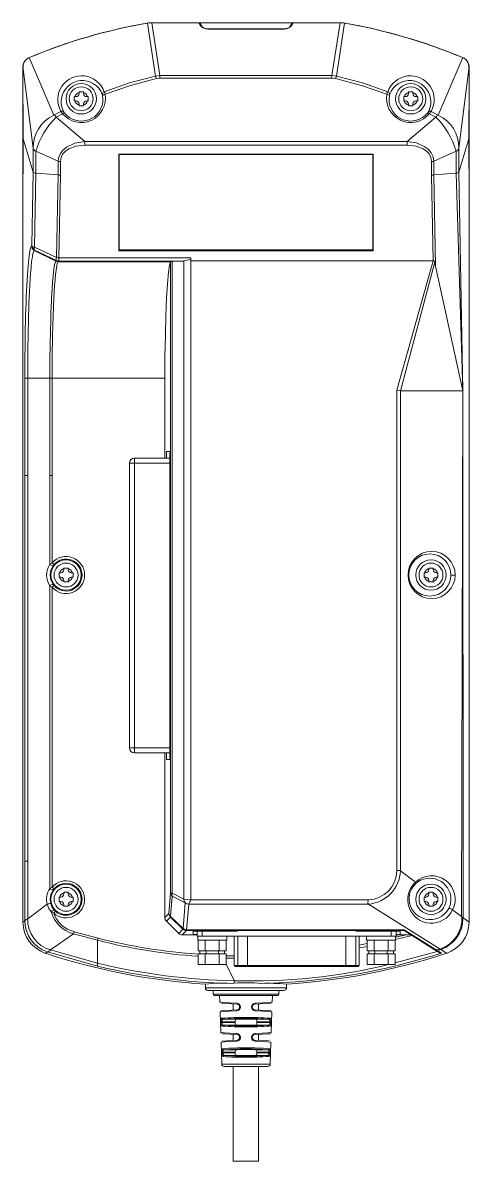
# Model space of a CAD drawing. Header units: millimetres. Extents: x 51 to 385, y 33 to 258.
# Drawn here: x 296.5 to 384.6, y 33.5 to 258.2 of the extents above; entities that cross this region are included whole.
import ezdxf

# ---------------------------------------------------------------- set-up
doc = ezdxf.new("R2010")
doc.units = ezdxf.units.MM

msp = doc.modelspace()

# ---------------------------------------------------------------- linework, layer by layer
at = {"color": 7, "linetype": 'Continuous', "lineweight": 15}
for p, q in [((321.08, 258.12), (322.68, 247.68)), ((321.68, 258.19), (321.37, 258.17)), ((359.36, 258.19), (321.68, 258.19)), ((321.96, 258.19), (323.55, 247.78)), ((331.23, 258.19), (321.96, 258.19)), ((331.67, 257.43), (331.23, 258.19)), ((331.5, 258.04), (331.93, 257.29)), ((347.63, 256.97), (333.42, 256.97)), ((347.6, 256.95), (333.44, 256.95)), ((349.12, 257.29), (349.55, 258.04)), ((349.82, 258.19), (349.38, 257.43)), ((349.82, 258.19), (359.09, 258.19)), ((357.49, 247.78), (359.09, 258.19)), ((358.37, 247.68), (359.96, 258.12)), ((359.68, 258.17), (359.36, 258.19)), ((298.52, 233.45), (296.52, 249.58)), ((296.52, 243.64), (296.52, 249.58)), ((296.52, 243.81), (296.52, 249.46)), ((297.77, 251.32), (302.62, 239.97)), ((378.43, 239.97), (383.28, 251.32)), ((382.53, 233.45), (384.52, 249.58)), ((384.52, 249.58), (384.52, 243.64)), ((384.52, 243.81), (384.52, 249.46)), ((322.68, 247.68), (323.55, 247.78)), ((322.86, 247.18), (323.55, 247.26)), ((323.55, 247.78), (323.55, 247.26)), ((323.55, 247.78), (357.49, 247.78)), ((323.55, 247.26), (357.49, 247.26)), ((357.49, 247.26), (357.49, 247.78)), ((357.49, 247.78), (358.37, 247.68)), ((357.49, 247.26), (358.19, 247.18)), ((306.65, 242.85), (306.65, 243.54)), ((306.73, 243.62), (306.76, 243.62)), ((306.76, 242.76), (306.73, 242.76)), ((306.99, 243.62), (306.76, 243.62)), ((306.99, 242.76), (306.76, 242.76)), ((307.59, 244.45), (307.59, 244.48)), ((307.59, 244.22), (307.59, 244.45)), ((307.68, 244.57), (308.37, 244.57)), ((308.45, 244.48), (308.45, 244.45)), ((308.45, 244.22), (308.45, 244.45)), ((309.06, 243.62), (309.29, 243.62)), ((309.06, 242.76), (309.29, 242.76)), ((309.29, 243.62), (309.31, 243.62)), ((309.31, 242.76), (309.29, 242.76)), ((309.4, 243.54), (309.4, 242.85)), ((312.3, 243.19), (312.24, 243.8)), ((368.81, 243.8), (368.75, 243.19)), ((371.65, 242.85), (371.65, 243.54)), ((371.73, 243.62), (371.76, 243.62)), ((371.76, 242.76), (371.73, 242.76)), ((371.99, 243.62), (371.76, 243.62)), ((371.99, 242.76), (371.76, 242.76)), ((372.59, 244.45), (372.59, 244.48)), ((372.59, 244.22), (372.59, 244.45)), ((372.68, 244.57), (373.37, 244.57)), ((373.45, 244.48), (373.45, 244.45)), ((373.45, 244.22), (373.45, 244.45)), ((374.06, 243.62), (374.29, 243.62)), ((374.06, 242.76), (374.29, 242.76)), ((374.29, 243.62), (374.31, 243.62)), ((374.31, 242.76), (374.29, 242.76)), ((374.4, 243.54), (374.4, 242.85)), ((303.98, 240.7), (302.62, 239.97)), ((307.59, 242.16), (307.59, 241.93)), ((307.59, 241.9), (307.59, 241.93)), ((308.37, 241.82), (307.68, 241.82)), ((308.45, 242.16), (308.45, 241.93)), ((308.45, 241.93), (308.45, 241.9)), ((372.59, 242.16), (372.59, 241.93)), ((372.59, 241.9), (372.59, 241.93)), ((373.37, 241.82), (372.68, 241.82)), ((373.45, 242.16), (373.45, 241.93)), ((373.45, 241.93), (373.45, 241.9)), ((377.06, 240.7), (378.43, 239.97)), ((304.34, 240.25), (303.06, 239.57)), ((303.06, 239.57), (308.7, 234.78)), ((372.35, 234.78), (377.99, 239.57)), ((376.71, 240.25), (377.99, 239.57)), ((296.56, 235.3), (298.52, 228.72)), ((308.7, 234.78), (308.7, 234.02)), ((308.7, 234.78), (372.35, 234.78)), ((308.7, 234.02), (372.35, 234.02)), ((372.35, 234.02), (372.35, 234.78)), ((384.48, 235.3), (382.53, 228.72)), ((298.52, 228.72), (298.52, 233.45)), ((303.47, 230.87), (299.08, 232.83)), ((299.08, 228.52), (299.08, 232.83)), ((365.62, 232.26), (315.42, 232.26)), ((315.42, 232.26), (315.42, 213.2)), ((315.52, 232.19), (365.53, 232.19)), ((315.52, 213.33), (315.52, 232.19)), ((365.52, 232.19), (365.52, 213.33)), ((365.62, 213.2), (365.62, 232.26)), ((377.57, 230.87), (381.97, 232.83)), ((381.97, 232.83), (381.97, 228.53)), ((382.53, 228.72), (382.53, 233.45)), ((303.47, 228.15), (303.47, 230.87)), ((303.91, 228.11), (303.91, 230.83)), ((377.13, 230.83), (377.13, 228.11)), ((377.57, 228.15), (377.57, 230.87)), ((298.24, 214.2), (298.52, 228.72)), ((298.8, 213.9), (299.08, 228.52)), ((299.08, 228.52), (303.47, 228.15)), ((303.47, 228.15), (303.16, 211.84)), ((303.6, 211.81), (303.91, 228.11)), ((377.13, 228.11), (377.46, 211.19)), ((381.96, 228.52), (377.57, 228.15)), ((377.92, 210.15), (377.57, 228.15)), ((383.32, 185.57), (381.96, 228.52)), ((382.53, 228.72), (383.32, 185.57)), ((296.52, 80.7), (296.52, 226.71)), ((296.52, 80.7), (296.52, 226.71)), ((384.52, 80.7), (384.52, 226.71)), ((384.52, 80.7), (384.52, 226.71)), ((298.2, 214.15), (298.24, 214.2)), ((298.47, 213.71), (298.39, 213.67)), ((298.47, 213.71), (298.41, 214.02)), ((298.73, 213.51), (298.47, 213.71)), ((298.8, 213.9), (303.16, 211.84)), ((298.75, 213.26), (298.8, 213.31)), ((302.99, 211.13), (298.75, 213.26)), ((303.12, 211.26), (298.8, 213.31)), ((302.99, 211.13), (303.12, 211.26)), ((329.64, 211.81), (303.6, 211.81)), ((315.42, 213.2), (365.62, 213.2)), ((365.52, 213.4), (315.52, 213.4)), ((365.52, 213.33), (315.52, 213.33)), ((329.63, 211.19), (329.64, 211.81)), ((329.63, 211.19), (329.63, 211.46)), ((303.43, 211.02), (303.57, 211.16)), ((325.68, 211.02), (303.43, 211.02)), ((303.57, 211.16), (328.14, 211.16)), ((325.68, 211.02), (325.66, 211.01)), ((325.66, 211.01), (325.66, 86.42)), ((328.14, 211.16), (325.97, 211.05)), ((325.97, 211.05), (325.97, 86.42)), ((328.14, 211.16), (328.25, 211.17)), ((328.25, 211.17), (328.25, 85.23)), ((377.46, 211.19), (329.63, 211.19)), ((329.63, 211.19), (329.63, 85.09)), ((370.29, 185.66), (377.48, 211.19)), ((377.77, 210.94), (370.99, 185.57)), ((377.46, 211.19), (377.48, 211.19)), ((377.92, 210.15), (377.77, 210.94)), ((383.32, 185.57), (377.92, 210.15)), ((296.89, 168.82), (296.89, 188.06)), ((301.84, 188.06), (297.45, 188.06)), ((297.45, 168.82), (297.45, 188.06)), ((302.28, 188.06), (301.84, 188.06)), ((301.84, 168.82), (301.84, 188.06)), ((302.28, 188.06), (324.52, 188.06)), ((302.28, 168.82), (302.28, 188.06)), ((324.52, 188.06), (324.52, 172.29)), ((370.29, 185.66), (370.29, 90.83)), ((370.98, 185.57), (370.99, 185.57)), ((370.98, 90.83), (370.98, 185.57)), ((370.99, 185.57), (383.32, 185.57)), ((383.03, 81.79), (383.32, 185.57)), ((383.32, 185.57), (383.34, 81.56)), ((324.82, 173.59), (324.82, 172.29)), ((325.54, 173.59), (324.82, 173.59)), ((325.52, 113.09), (325.52, 173.29)), ((325.54, 112.79), (325.54, 173.59)), ((317.52, 171.29), (317.52, 115.09)), ((317.52, 171.29), (318.52, 171.29)), ((325.52, 172.29), (318.52, 172.29)), ((318.52, 115.09), (318.52, 171.29)), ((318.52, 171.29), (325.52, 171.29)), ((296.89, 92.73), (296.89, 168.82)), ((296.89, 168.82), (297.45, 168.82)), ((297.45, 168.82), (297.45, 92.73)), ((301.84, 168.82), (302.28, 168.82)), ((301.84, 168.82), (301.84, 151.33)), ((302.28, 151.61), (302.28, 168.82)), ((302.28, 151.61), (301.84, 151.33)), ((302.28, 151.61), (302.65, 151.28)), ((302.46, 151.04), (302.65, 151.28)), ((304.68, 150.57), (305.37, 150.57)), ((376.68, 150.57), (377.37, 150.57)), ((303.65, 148.85), (303.65, 149.54)), ((303.73, 149.62), (303.76, 149.62)), ((303.76, 148.76), (303.73, 148.76)), ((303.99, 149.62), (303.76, 149.62)), ((303.99, 148.76), (303.76, 148.76)), ((304.59, 150.45), (304.59, 150.48)), ((304.59, 150.22), (304.59, 150.45)), ((305.45, 150.48), (305.45, 150.45)), ((305.45, 150.22), (305.45, 150.45)), ((306.06, 149.62), (306.29, 149.62)), ((306.06, 148.76), (306.29, 148.76)), ((306.29, 149.62), (306.31, 149.62)), ((306.31, 148.76), (306.29, 148.76)), ((306.4, 149.54), (306.4, 148.85)), ((372.64, 149.19), (372.48, 149.19)), ((375.65, 148.85), (375.65, 149.54)), ((375.73, 149.62), (375.76, 149.62)), ((375.76, 148.76), (375.73, 148.76)), ((375.99, 149.62), (375.76, 149.62)), ((375.99, 148.76), (375.76, 148.76)), ((376.59, 150.45), (376.59, 150.48)), ((376.59, 150.22), (376.59, 150.45)), ((377.45, 150.48), (377.45, 150.45)), ((377.45, 150.22), (377.45, 150.45)), ((378.06, 149.62), (378.29, 149.62)), ((378.06, 148.76), (378.29, 148.76)), ((378.29, 149.62), (378.31, 149.62)), ((378.31, 148.76), (378.29, 148.76)), ((378.4, 149.54), (378.4, 148.85)), ((301.84, 147.05), (301.84, 92.73)), ((301.84, 147.05), (302.28, 146.77)), ((302.65, 147.1), (302.28, 146.77)), ((302.28, 92.73), (302.28, 146.77)), ((302.65, 147.1), (302.46, 147.35)), ((304.59, 148.16), (304.59, 147.93)), ((304.59, 147.9), (304.59, 147.93)), ((305.37, 147.82), (304.68, 147.82)), ((305.45, 148.16), (305.45, 147.93)), ((305.45, 147.93), (305.45, 147.9)), ((376.59, 148.16), (376.59, 147.93)), ((376.59, 147.9), (376.59, 147.93)), ((377.37, 147.82), (376.68, 147.82)), ((377.45, 148.16), (377.45, 147.93)), ((377.45, 147.93), (377.45, 147.9)), ((318.52, 115.09), (317.52, 115.09)), ((318.52, 115.09), (318.52, 114.09)), ((325.52, 115.09), (318.52, 115.09)), ((318.52, 114.09), (325.52, 114.09)), ((324.52, 114.09), (324.52, 81.59)), ((324.82, 114.09), (324.82, 112.79)), ((324.82, 112.79), (325.54, 112.79)), ((296.89, 80.96), (296.89, 92.73)), ((297.45, 92.73), (296.89, 92.73)), ((297.45, 81.35), (297.45, 92.73)), ((301.84, 92.73), (301.84, 87.33)), ((302.28, 87.61), (302.28, 92.73)), ((370.98, 90.83), (373.97, 88.59)), ((301.84, 87.33), (302.28, 87.61)), ((302.28, 87.61), (302.65, 87.28)), ((302.46, 87.04), (302.65, 87.28)), ((303.65, 84.85), (303.65, 85.54)), ((303.73, 85.62), (303.76, 85.62)), ((303.99, 85.62), (303.76, 85.62)), ((304.59, 86.45), (304.59, 86.48)), ((304.59, 86.22), (304.59, 86.45)), ((304.68, 86.57), (305.37, 86.57)), ((305.45, 86.48), (305.45, 86.45)), ((305.45, 86.22), (305.45, 86.45)), ((306.06, 85.62), (306.29, 85.62)), ((306.29, 85.62), (306.31, 85.62)), ((306.4, 85.54), (306.4, 84.85)), ((325.66, 86.42), (325.32, 82.39)), ((325.62, 81.8), (325.96, 85.83)), ((325.66, 86.42), (325.71, 86.42)), ((325.71, 86.42), (325.97, 86.42)), ((325.96, 85.83), (328.52, 84.49)), ((325.97, 86.42), (328.25, 85.23)), ((375.65, 84.85), (375.65, 85.54)), ((375.73, 85.62), (375.76, 85.62)), ((375.99, 85.62), (375.76, 85.62)), ((376.59, 86.45), (376.59, 86.48)), ((376.59, 86.22), (376.59, 86.45)), ((376.68, 86.57), (377.37, 86.57)), ((377.45, 86.48), (377.45, 86.45)), ((377.45, 86.22), (377.45, 86.45)), ((378.06, 85.62), (378.29, 85.62)), ((378.29, 85.62), (378.31, 85.62)), ((378.4, 85.54), (378.4, 84.85)), ((301.3, 84.2), (297.45, 81.35)), ((301.88, 85.19), (302, 84.33)), ((303.76, 84.76), (303.73, 84.76)), ((303.99, 84.76), (303.76, 84.76)), ((304.59, 84.16), (304.59, 83.93)), ((304.59, 83.9), (304.59, 83.93)), ((305.37, 83.82), (304.68, 83.82)), ((305.45, 84.16), (305.45, 83.93)), ((305.45, 83.93), (305.45, 83.9)), ((306.06, 84.76), (306.29, 84.76)), ((306.31, 84.76), (306.29, 84.76)), ((328.52, 84.49), (328.1, 79.4)), ((328.8, 79.16), (329.22, 84.25)), ((329.22, 84.25), (364.66, 84.25)), ((364.65, 85.09), (329.63, 85.09)), ((378.83, 75.37), (364.66, 84.25)), ((375.76, 84.76), (375.73, 84.76)), ((375.99, 84.76), (375.76, 84.76)), ((376.59, 84.16), (376.59, 83.93)), ((376.59, 83.9), (376.59, 83.93)), ((377.37, 83.82), (376.68, 83.82)), ((377.45, 84.16), (377.45, 83.93)), ((377.45, 83.93), (377.45, 83.9)), ((378.06, 84.76), (378.29, 84.76)), ((378.31, 84.76), (378.29, 84.76)), ((296.89, 80.96), (296.52, 80.7)), ((302.11, 82.7), (302.59, 82.46)), ((302.92, 82.84), (302.59, 82.46)), ((302.67, 83.08), (302.92, 82.84)), ((325.32, 82.39), (324.52, 81.59)), ((324.82, 80.88), (325.62, 81.68)), ((328.1, 79.4), (325.62, 81.8)), ((325.62, 81.8), (325.62, 81.68)), ((325.62, 81.68), (328.08, 79.3)), ((381.29, 83.09), (383.03, 81.79)), ((383.1, 81.72), (383.03, 81.79)), ((383.34, 81.56), (383.33, 81.41)), ((383.34, 81.56), (384.52, 80.7)), ((311.35, 77.52), (306.62, 78.8)), ((324.82, 80.88), (327.24, 78.46)), ((328.08, 79.3), (327.24, 78.46)), ((328.78, 79.01), (327.94, 78.17)), ((328.1, 79.4), (328.08, 79.3)), ((328.78, 79.01), (371.7, 79.01)), ((371.72, 79.16), (328.8, 79.16)), ((330.08, 78.92), (338.86, 78.92)), ((330.08, 78.27), (330.08, 78.92)), ((330.88, 77.92), (330.88, 78.92)), ((331.88, 77.92), (331.88, 78.92)), ((362.18, 78.92), (370.96, 78.92)), ((369.16, 78.92), (369.16, 77.92)), ((370.16, 77.92), (370.16, 78.92)), ((370.96, 78.92), (370.96, 78.27)), ((371.7, 79.01), (377.66, 75.28)), ((377.93, 75.28), (371.72, 79.16)), ((301.93, 75.19), (306.5, 78.38)), ((306.5, 78.38), (311.25, 77.1)), ((311.25, 77.1), (311.35, 77.52)), ((311.25, 72.58), (311.25, 77.1)), ((327.94, 78.17), (330.88, 78.17)), ((331.88, 77.92), (330.88, 77.92)), ((331.01, 77.92), (331.01, 77.12)), ((331.01, 77.12), (336.71, 77.12)), ((331.09, 77.12), (331.09, 75.02)), ((369.16, 77.92), (331.88, 77.92)), ((332.47, 75.02), (332.47, 77.12)), ((335.24, 75.02), (335.24, 77.12)), ((336.63, 75.02), (336.63, 77.12)), ((336.71, 77.12), (336.71, 77.92)), ((338.18, 77.92), (338.18, 72.12)), ((338.21, 77.92), (338.21, 72.12)), ((338.88, 77.92), (338.88, 72.12)), ((340.85, 77.92), (340.85, 72.12)), ((360.19, 77.92), (360.19, 72.12)), ((362.16, 77.92), (362.16, 72.12)), ((362.83, 77.92), (362.83, 72.12)), ((362.86, 72.12), (362.86, 77.92)), ((364.41, 76.47), (362.86, 76.14)), ((364.33, 77.92), (364.33, 77.12)), ((364.33, 77.12), (370.03, 77.12)), ((364.41, 77.12), (364.41, 75.02)), ((365.79, 75.02), (365.79, 77.12)), ((368.56, 75.02), (368.56, 77.12)), ((370.16, 77.92), (369.16, 77.92)), ((369.95, 75.02), (369.95, 77.12)), ((372.17, 78.17), (370.03, 77.7)), ((370.03, 77.24), (373.28, 78.02)), ((370.03, 77.12), (370.03, 77.92)), ((370.16, 78.17), (372.17, 78.17)), ((373.04, 78.17), (372.17, 78.17)), ((300.99, 74.53), (301.36, 74.79)), ((301.36, 74.79), (311.25, 72)), ((311.25, 72.58), (301.93, 75.19)), ((331.09, 75.02), (332.47, 75.02)), ((331.09, 72.32), (331.09, 74.42)), ((332.47, 74.42), (331.09, 74.42)), ((331.43, 74.42), (331.43, 75.02)), ((332.47, 75.02), (335.24, 75.02)), ((332.47, 72.32), (332.47, 74.42)), ((335.24, 74.42), (332.47, 74.42)), ((332.64, 74.42), (332.64, 75.02)), ((335.07, 75.02), (335.07, 74.42)), ((335.24, 75.02), (336.63, 75.02)), ((335.24, 72.32), (335.24, 74.42)), ((336.63, 74.42), (335.24, 74.42)), ((336.28, 74.42), (336.28, 75.02)), ((336.63, 72.32), (336.63, 74.42)), ((364.41, 75.02), (365.79, 75.02)), ((364.41, 72.32), (364.41, 74.42)), ((365.79, 74.42), (364.41, 74.42)), ((364.75, 74.42), (364.75, 75.02)), ((365.79, 75.02), (368.56, 75.02)), ((365.79, 72.32), (365.79, 74.42)), ((368.56, 74.42), (365.79, 74.42)), ((365.96, 74.42), (365.96, 75.02)), ((368.39, 75.02), (368.39, 74.42)), ((368.56, 75.02), (369.95, 75.02)), ((368.56, 72.32), (368.56, 74.42)), ((369.95, 74.42), (368.56, 74.42)), ((369.6, 74.42), (369.6, 75.02)), ((378.25, 74.92), (369.95, 72.67)), ((369.95, 72.32), (369.95, 74.42)), ((377.66, 75.28), (377.95, 75.1)), ((378.84, 75.36), (377.93, 75.28)), ((377.95, 75.1), (378.64, 74.67)), ((378.36, 75.05), (378.96, 75.29)), ((379.09, 74.6), (378.36, 75.05)), ((378.83, 75.37), (378.84, 75.36)), ((378.99, 75.3), (378.96, 75.29)), ((378.96, 75.29), (380.06, 74.53)), ((331.09, 72.32), (332.47, 72.32)), ((332.47, 72.32), (335.24, 72.32)), ((335.24, 72.32), (336.63, 72.32)), ((338.18, 74.06), (336.63, 74.04)), ((336.63, 73.59), (338.18, 73.6)), ((338.22, 69.14), (336.63, 72.36)), ((338.18, 72.12), (338.21, 72.12)), ((338.21, 72.12), (338.88, 72.12)), ((338.4, 71.92), (338.38, 71.92)), ((339.08, 71.92), (338.4, 71.92)), ((338.88, 72.12), (340.85, 72.12)), ((340.85, 71.92), (339.08, 71.92)), ((340.85, 72.12), (360.19, 72.12)), ((340.85, 72.12), (340.85, 71.92)), ((360.19, 71.92), (340.85, 71.92)), ((360.19, 72.12), (360.19, 71.92)), ((360.19, 72.12), (362.16, 72.12)), ((361.96, 71.92), (360.19, 71.92)), ((362.63, 71.92), (361.96, 71.92)), ((362.16, 72.12), (362.83, 72.12)), ((362.63, 71.92), (362.66, 71.92)), ((362.83, 72.12), (362.86, 72.12)), ((364.41, 72.32), (365.79, 72.32)), ((365.79, 72.32), (368.56, 72.32)), ((368.56, 72.32), (369.95, 72.32)), ((332.52, 67.69), (332.52, 68.45)), ((332.52, 68.45), (332.52, 67.69)), ((332.52, 67.69), (348.52, 67.69)), ((338.21, 68.62), (337.52, 68.59)), ((338.22, 69.14), (338.21, 68.62)), ((348.52, 68.45), (348.52, 67.69)), ((348.52, 67.69), (348.52, 68.45)), ((333.02, 67.19), (348.02, 67.19)), ((334.02, 67.19), (334.02, 66.49)), ((347.02, 66.49), (334.02, 66.49)), ((334.32, 66.19), (346.72, 66.19)), ((335.29, 66.19), (335.33, 64.87)), ((345.71, 64.87), (345.76, 66.19)), ((347.02, 66.49), (347.02, 67.19)), ((335.4, 63), (335.53, 58.86)), ((335.59, 63.21), (338.8, 63.38)), ((338.8, 64.5), (335.7, 64.67)), ((338.02, 64.54), (338.02, 63.34)), ((339.27, 64), (339.27, 63.88)), ((339.43, 63.87), (339.43, 64)), ((341.62, 64), (341.62, 63.87)), ((341.77, 63.88), (341.77, 64)), ((342.25, 64.5), (345.52, 64.68)), ((345.46, 63.21), (342.25, 63.38)), ((343.02, 63.34), (343.02, 64.54)), ((345.51, 58.86), (345.65, 63)), ((335.58, 61), (335.59, 60.87)), ((338.36, 61), (335.78, 61)), ((335.78, 60.88), (335.78, 61)), ((335.78, 60.88), (338.36, 60.88)), ((338.71, 61.5), (335.95, 61.5)), ((338.36, 61), (338.36, 60.88)), ((345.1, 61.5), (342.33, 61.5)), ((342.69, 60.88), (342.69, 61)), ((345.27, 61), (342.69, 61)), ((342.69, 60.88), (345.26, 60.88)), ((345.27, 61), (345.26, 60.88)), ((345.46, 60.87), (345.46, 61)), ((338.8, 58.5), (335.88, 58.66)), ((336, 60.38), (338.71, 60.38)), ((338.02, 58.54), (338.02, 57.34)), ((345.32, 58.66), (342.25, 58.5)), ((342.33, 60.38), (345.04, 60.38)), ((343.02, 57.34), (343.02, 58.54)), ((335.6, 57.01), (335.74, 52.68)), ((335.79, 57.22), (338.8, 57.38)), ((339.27, 58), (339.27, 57.88)), ((339.43, 57.87), (339.43, 58)), ((341.62, 58), (341.62, 57.87)), ((341.77, 57.88), (341.77, 58)), ((342.25, 57.38), (345.11, 57.23)), ((345.31, 52.68), (345.45, 57.01)), ((335.79, 55), (335.79, 54.87)), ((338.36, 55), (335.98, 55)), ((335.99, 54.88), (335.98, 55)), ((335.99, 54.88), (338.36, 54.88)), ((338.71, 55.5), (336.16, 55.5)), ((336.22, 54.38), (338.71, 54.38)), ((338.36, 55), (338.36, 54.88)), ((344.88, 55.5), (342.33, 55.5)), ((342.33, 54.38), (344.83, 54.38)), ((342.69, 54.88), (342.69, 55)), ((345.06, 55), (342.69, 55)), ((342.69, 54.88), (345.06, 54.88)), ((345.26, 55), (345.06, 55)), ((345.06, 55), (345.06, 54.88)), ((345.25, 54.87), (345.26, 55)), ((345.31, 52.68), (335.74, 52.68)), ((336.24, 52.19), (344.81, 52.19)), ((338.02, 52.19), (338.02, 33.49)), ((343.02, 33.49), (343.02, 52.19)), ((338.02, 33.49), (343.02, 33.49))]:
    msp.add_line(p, q, dxfattribs=at)
at = {"color": 7, "linetype": 'Continuous', "lineweight": 15, "flags": 128}
for points in [[(349.1, 257.28), (349.1, 257.28), (349.09, 257.27), (348.98, 257.21), (348.71, 257.11), (348.39, 257.04), (348.08, 257), (347.6, 256.97)], [(322.68, 247.68), (317.54, 246.31), (312.53, 244.59)], [(322.86, 247.18), (317.75, 245.82), (312.73, 244.08)], [(322.68, 247.68), (322.76, 247.49), (322.86, 247.18)], [(358.19, 247.18), (358.29, 247.49), (358.37, 247.68)], [(358.19, 247.18), (363.29, 245.82), (368.31, 244.08)], [(358.37, 247.68), (363.51, 246.31), (368.52, 244.59)], [(296.48, 235.39), (296.51, 239.65), (296.52, 243.81)], [(312.24, 243.8), (312.28, 243.89), (312.38, 243.97), (312.46, 244.01), (312.54, 244.04), (312.73, 244.08)], [(368.81, 243.8), (368.77, 243.89), (368.67, 243.97), (368.5, 244.04), (368.31, 244.08)], [(384.52, 243.81), (384.53, 239.65), (384.56, 235.39)], [(296.52, 226.71), (296.51, 231.06), (296.48, 235.39)], [(308.7, 234.78), (306.75, 234.42), (305.13, 233.66), (304.41, 233.05), (303.9, 232.37), (303.59, 231.64), (303.47, 230.87)], [(303.91, 230.83), (304.03, 231.62), (304.39, 232.33), (304.89, 232.87), (305.55, 233.32), (306.97, 233.84), (308.7, 234.02)], [(377.57, 230.87), (377.43, 231.71), (377.07, 232.5), (376.54, 233.15), (375.81, 233.73), (374.15, 234.47), (372.35, 234.78)], [(372.35, 234.02), (374.08, 233.84), (375.5, 233.32), (376.16, 232.87), (376.66, 232.33), (377.01, 231.62), (377.13, 230.83)], [(384.52, 226.71), (384.53, 231.06), (384.56, 235.39)], [(303.91, 230.83), (303.69, 230.84), (303.47, 230.87)], [(377.57, 230.87), (377.36, 230.84), (377.13, 230.83)], [(303.47, 228.15), (303.69, 228.13), (303.91, 228.11)], [(377.13, 228.11), (377.36, 228.13), (377.57, 228.15)], [(296.89, 188.06), (296.9, 191.64), (296.93, 194.92), (296.98, 197.8), (297.02, 199.14), (297.05, 200.43), (297.09, 201.69), (297.13, 202.9), (297.17, 204.07), (297.22, 205.2), (297.34, 207.42), (297.46, 209.38), (297.53, 210.18), (297.59, 210.91), (297.66, 211.57), (297.73, 212.16), (297.87, 213.1), (298.02, 213.8), (298.2, 214.15)], [(298.24, 214.2), (298.29, 214.11), (298.41, 214.02)], [(298.39, 213.67), (298.28, 213.93), (298.24, 214.2)], [(298.8, 213.31), (298.57, 213.46), (298.39, 213.67)], [(298.41, 214.02), (298.58, 213.95), (298.8, 213.9)], [(298.73, 213.51), (298.75, 213.69), (298.8, 213.9)], [(298.8, 213.31), (298.75, 213.38), (298.73, 213.51)], [(297.45, 188.06), (297.47, 192.84), (297.55, 197.47), (297.58, 198.94), (297.62, 200.37), (297.66, 201.75), (297.71, 202.85), (297.75, 203.83), (297.8, 205.08), (297.88, 206.55), (297.95, 207.73), (298.03, 208.71), (298.07, 209.25), (298.11, 209.74), (298.15, 210.19), (298.23, 210.91), (298.3, 211.44), (298.38, 212.02), (298.43, 212.31), (298.49, 212.6), (298.58, 212.92), (298.66, 213.14), (298.75, 213.26)], [(303.12, 211.26), (303.34, 211.18), (303.57, 211.16)], [(303.16, 211.84), (303.38, 211.82), (303.6, 211.81)], [(329.63, 211.46), (329.64, 211.62), (329.64, 211.81)], [(301.84, 188.06), (301.85, 191.61), (301.89, 194.71), (301.94, 197.32), (302, 199.46), (302.03, 200.36), (302.05, 201.15), (302.08, 201.85), (302.1, 202.44), (302.13, 202.95), (302.15, 203.37), (302.16, 203.71), (302.17, 203.97), (302.27, 205.69), (302.36, 207.09), (302.46, 208.19), (302.55, 209.04), (302.76, 210.49), (302.99, 211.13)], [(302.28, 188.06), (302.3, 192.23), (302.36, 196.37), (302.47, 200.32), (302.62, 203.91), (302.68, 205.14), (302.76, 206.35), (302.85, 207.49), (302.94, 208.54), (303.17, 210.21), (303.3, 210.74), (303.43, 211.02)], [(303.43, 211.02), (303.2, 211.05), (302.99, 211.13)], [(325.66, 211.01), (325.43, 210.35), (325.22, 208.88), (325.02, 206.69), (324.85, 203.82), (324.71, 200.4), (324.61, 196.54), (324.54, 192.38), (324.52, 188.06)], [(325.97, 211.05), (325.79, 211.04), (325.68, 211.02)], [(297.45, 188.06), (297.23, 188.06), (297.05, 188.06), (296.93, 188.06), (296.89, 188.06)], [(370.98, 185.57), (370.66, 185.61), (370.29, 185.66)], [(318.52, 172.29), (318.52, 172.27), (318.52, 172.22), (318.52, 172.12), (318.52, 172), (318.52, 171.85), (318.52, 171.67), (318.52, 171.49), (318.52, 171.29)], [(302.46, 151.04), (302.03, 150.14), (301.88, 149.19)], [(301.88, 149.19), (302.03, 148.24), (302.46, 147.35)], [(381.79, 149.19), (381.68, 149.19), (381.56, 149.19), (381.41, 149.19), (381.27, 149.19), (381.14, 149.19), (381.04, 149.19), (380.98, 149.19), (380.95, 149.19)], [(302.46, 87.04), (302.03, 86.14), (301.88, 85.19)], [(325.96, 85.83), (325.74, 86.1), (325.66, 86.42)], [(325.97, 86.42), (325.92, 86.11), (325.96, 85.83)], [(302.11, 82.7), (301.63, 83.4), (301.3, 84.2)], [(302, 84.33), (302.24, 83.71), (302.67, 83.08)], [(329.63, 85.09), (328.89, 85.16), (328.25, 85.23)], [(328.25, 85.23), (328.34, 84.84), (328.52, 84.49)], [(329.22, 84.25), (328.84, 84.32), (328.52, 84.49)], [(364.66, 84.25), (364.6, 84.31), (364.56, 84.39), (364.57, 84.59), (364.62, 84.83), (364.65, 85.09)], [(380.53, 83.38), (380.84, 84.26), (380.95, 85.19)], [(325.32, 82.39), (325.41, 82.07), (325.62, 81.8)], [(325.62, 81.68), (325.4, 82), (325.32, 82.39)], [(383.33, 81.41), (383.33, 81.39), (383.33, 81.39), (383.33, 81.38), (383.33, 81.38), (383.32, 81.39), (383.26, 81.49), (383.19, 81.6), (383.1, 81.72)], [(306.62, 78.8), (306.56, 78.59), (306.5, 78.38)], [(328.08, 79.3), (328.4, 79.09), (328.78, 79.01)], [(328.1, 79.4), (328.42, 79.23), (328.8, 79.16)], [(328.8, 79.16), (328.79, 79.06), (328.78, 79.01)], [(331.88, 78.92), (331.68, 78.92), (331.51, 78.92)], [(369.5, 78.92), (369.35, 78.92), (369.16, 78.92)], [(371.72, 79.16), (371.7, 79.06), (371.7, 79.01)], [(362.86, 75.63), (364.12, 75.83), (364.41, 75.9)], [(377.93, 75.28), (377.79, 75.25), (377.66, 75.28)], [(377.93, 75.28), (378.14, 75.1), (378.36, 75.05)], [(378.64, 74.67), (378.86, 74.59), (379.09, 74.6)], [(311.25, 72.58), (311.25, 72.34), (311.25, 72.17), (311.25, 72.05), (311.25, 72)], [(335.53, 64.86), (335.33, 64.87), (335.52, 64.86), (336.13, 64.83), (337.22, 64.77), (338.74, 64.7)], [(338.74, 63.17), (337.26, 63.1), (336.2, 63.05), (335.59, 63.01), (335.4, 63), (335.4, 63)], [(335.4, 63), (335.58, 63.01), (336.18, 63.04), (337.25, 63.1), (338.74, 63.17)], [(338.74, 64.7), (337.23, 64.77), (336.15, 64.83), (335.53, 64.86)], [(338.74, 64.7), (338.74, 64.62), (338.76, 64.56), (338.78, 64.52), (338.8, 64.5)], [(338.8, 63.38), (338.77, 63.36), (338.75, 63.32), (338.74, 63.25), (338.74, 63.17)], [(342.31, 64.7), (342.3, 64.62), (342.29, 64.56), (342.27, 64.52), (342.25, 64.5)], [(342.31, 63.17), (342.31, 63.25), (342.29, 63.32), (342.27, 63.36), (342.25, 63.38)], [(345.71, 64.87), (345.71, 64.87), (345.52, 64.86), (344.9, 64.83), (343.82, 64.77), (342.31, 64.7)], [(342.31, 64.7), (343.83, 64.77), (344.91, 64.83), (345.53, 64.86), (345.71, 64.87)], [(345.65, 63), (345.47, 63.01), (344.87, 63.04), (343.8, 63.1), (342.31, 63.17)], [(342.31, 63.17), (343.79, 63.1), (344.85, 63.05), (345.46, 63.01), (345.65, 63), (345.65, 63)], [(335.76, 61.7), (335.68, 61.64), (335.62, 61.49), (335.59, 61.26), (335.58, 61.13), (335.58, 61)], [(335.58, 61), (335.61, 61), (335.65, 61), (335.71, 61), (335.78, 61)], [(335.59, 60.87), (335.61, 60.87), (335.66, 60.87), (335.72, 60.87), (335.78, 60.88)], [(335.59, 60.87), (335.59, 60.74), (335.61, 60.6), (335.66, 60.38), (335.73, 60.23), (335.82, 60.17)], [(335.78, 61), (335.78, 61.11), (335.78, 61.2), (335.79, 61.29), (335.81, 61.36), (335.87, 61.46), (335.95, 61.5)], [(336, 60.38), (335.91, 60.42), (335.85, 60.52), (335.8, 60.68), (335.79, 60.78), (335.78, 60.88)], [(338.71, 61.5), (338.55, 61.46), (338.45, 61.36), (338.39, 61.22), (338.36, 61.06), (338.36, 61)], [(338.36, 60.88), (338.37, 60.73), (338.41, 60.6), (338.47, 60.49), (338.56, 60.42), (338.71, 60.38)], [(342.69, 61), (342.68, 61.15), (342.64, 61.28), (342.58, 61.39), (342.48, 61.46), (342.33, 61.5)], [(342.33, 60.38), (342.5, 60.43), (342.59, 60.52), (342.66, 60.67), (342.69, 60.82), (342.69, 60.88)], [(345.26, 60.88), (345.26, 60.78), (345.24, 60.68), (345.2, 60.52), (345.13, 60.42), (345.04, 60.38)], [(345.1, 61.5), (345.18, 61.46), (345.24, 61.36), (345.25, 61.29), (345.27, 61.2), (345.27, 61.11), (345.27, 61)], [(345.23, 60.17), (345.32, 60.23), (345.39, 60.38), (345.44, 60.6), (345.45, 60.74), (345.46, 60.87)], [(345.46, 60.87), (345.43, 60.87), (345.39, 60.87), (345.33, 60.87), (345.26, 60.88)], [(345.46, 61), (345.44, 61), (345.39, 61), (345.34, 61), (345.27, 61)], [(345.46, 61), (345.47, 61.13), (345.46, 61.26), (345.43, 61.49), (345.37, 61.64), (345.28, 61.7)], [(335.71, 58.85), (335.53, 58.86), (335.71, 58.85), (336.3, 58.82), (337.31, 58.77), (338.74, 58.7)], [(338.74, 58.7), (337.31, 58.77), (336.3, 58.82), (335.71, 58.85)], [(342.31, 58.7), (343.73, 58.77), (344.75, 58.82), (345.33, 58.85), (345.51, 58.86)], [(345.51, 58.86), (345.33, 58.85), (344.75, 58.82), (343.73, 58.77), (342.31, 58.7)], [(338.74, 57.17), (337.34, 57.1), (336.34, 57.05), (335.77, 57.02), (335.6, 57.01)], [(335.6, 57.01), (335.77, 57.02), (336.34, 57.05), (337.34, 57.1), (338.74, 57.17)], [(345.27, 57.02), (345.45, 57.01), (345.27, 57.02), (344.7, 57.05), (343.71, 57.1), (342.31, 57.17)], [(342.31, 57.17), (343.71, 57.1), (344.7, 57.05), (345.27, 57.02)], [(335.98, 55.7), (335.89, 55.64), (335.83, 55.49), (335.81, 55.39), (335.79, 55.27), (335.79, 55.13), (335.79, 55)], [(335.79, 55), (335.81, 55), (335.86, 55), (335.92, 55), (335.98, 55)], [(335.79, 54.87), (335.82, 54.87), (335.86, 54.87), (335.92, 54.87), (335.99, 54.88)], [(335.79, 54.87), (335.8, 54.74), (335.82, 54.6), (335.86, 54.37), (335.94, 54.23), (336.03, 54.17)], [(335.98, 55), (335.98, 55.11), (335.99, 55.2), (336, 55.29), (336.02, 55.36), (336.08, 55.46), (336.16, 55.5)], [(336.22, 54.38), (336.13, 54.42), (336.06, 54.52), (336.01, 54.68), (336, 54.78), (335.99, 54.88)], [(338.71, 55.5), (338.55, 55.46), (338.45, 55.36), (338.39, 55.22), (338.36, 55.06), (338.36, 55)], [(338.36, 54.88), (338.37, 54.73), (338.41, 54.6), (338.47, 54.49), (338.56, 54.42), (338.71, 54.38)], [(342.69, 55), (342.68, 55.15), (342.64, 55.28), (342.58, 55.39), (342.48, 55.46), (342.33, 55.5)], [(342.33, 54.38), (342.5, 54.43), (342.59, 54.52), (342.66, 54.67), (342.69, 54.82), (342.69, 54.88)], [(345.06, 54.88), (345.05, 54.78), (345.04, 54.68), (344.99, 54.52), (344.92, 54.42), (344.83, 54.38)], [(344.88, 55.5), (344.97, 55.46), (345.03, 55.36), (345.05, 55.29), (345.06, 55.2), (345.07, 55.11), (345.06, 55)], [(345.01, 54.17), (345.11, 54.23), (345.18, 54.37), (345.23, 54.6), (345.25, 54.74), (345.25, 54.87)], [(345.25, 54.87), (345.23, 54.87), (345.18, 54.87), (345.13, 54.87), (345.06, 54.88)], [(345.26, 55), (345.26, 55.13), (345.25, 55.27), (345.24, 55.39), (345.22, 55.49), (345.16, 55.64), (345.07, 55.7)]]:
    msp.add_lwpolyline(points, dxfattribs=at)
at = {"color": 7, "linetype": 'Continuous', "lineweight": 15}
for centre, radius in [((308.02, 243.19), 2.36), ((373.02, 243.19), 3), ((373.02, 243.19), 2.36), ((305.02, 149.19), 2.36), ((377.02, 149.19), 2.36), ((305.02, 85.19), 2.36), ((377.02, 85.19), 2.36)]:
    msp.add_circle(centre, radius, dxfattribs=at)
for centre, radius, start, end in [((339.16, 152.8), 106.86, 99.7419, 112.7917), ((338.9, 153.71), 105.92, 99.5268, 112.8419), ((333.17, 259.48), 2.54, 233.9086, 276.2276), ((331.69, 257.15), 0.275, 31.0463, 95.1186), ((333.18, 259.42), 2.46, 239.2639, 276.0691), ((347.88, 259.48), 2.54, 263.769, 306.0947), ((349.35, 257.15), 0.275, 84.8814, 148.9537), ((342.15, 153.71), 105.91, 67.158, 80.4733), ((341.88, 152.77), 106.89, 67.2099, 80.2564), ((298.5, 249.48), 1.97, 111.291, 180.578), ((298.42, 249.53), 1.9, 110.1612, 178.6787), ((382.64, 249.55), 1.88, 0.9753, 70.1848), ((382.63, 249.51), 1.89, 358.4803, 65.353), ((308.09, 243.02), 4.71, 19.4587, 209.3944), ((372.96, 243.02), 4.71, 330.5938, 160.5531), ((308.25, 242.61), 4.18, 20.043, 171.9406), ((308.02, 243.19), 3, 0, 180), ((372.79, 242.61), 4.18, 7.9747, 160.0435), ((308.38, 242.58), 4.31, 171.8528, 207.7791), ((308.02, 243.28), 4.78, 219.4245, 9.6195), ((308.02, 243.07), 4.28, 219.3189, 1.5796), ((308.02, 243.19), 3, 180, 0), ((306.73, 243.54), 0.086, 90, 180), ((306.73, 242.85), 0.086, 180, 270), ((308.02, 243.19), 1.33, 108.819, 161.181), ((308.02, 243.19), 1.33, 198.8191, 251.181), ((306.99, 244.22), 0.602, 270, 360), ((306.99, 242.16), 0.602, 0, 89.9999), ((307.68, 244.48), 0.086, 90, 180), ((308.37, 244.48), 0.086, 0, 90), ((308.02, 243.19), 1.33, 18.8191, 71.181), ((309.06, 244.22), 0.602, 180, 269.9999), ((308.02, 243.19), 1.33, 288.819, 341.181), ((309.06, 242.16), 0.602, 90, 180), ((309.31, 243.54), 0.086, 0, 90), ((309.31, 242.85), 0.086, 270, 0), ((312.67, 244.11), 0.494, 106.551, 188.5949), ((310.68, 243.55), 1.58, 9.0239, 17.9487), ((310.32, 243.4), 2.51, 15.788, 28.223), ((373.02, 243.29), 4.78, 170.3987, 320.5572), ((370.66, 243.43), 2.43, 151.5785, 164.4088), ((368.38, 244.11), 0.494, 351.4017, 73.4286), ((373.02, 243.07), 4.28, 178.4203, 320.6837), ((370.35, 243.56), 1.56, 162.0111, 171.0301), ((371.73, 243.54), 0.086, 90, 180), ((371.73, 242.85), 0.086, 180, 270), ((373.02, 243.19), 1.33, 108.819, 161.181), ((373.02, 243.19), 1.33, 198.8191, 251.181), ((371.99, 244.22), 0.602, 270, 360), ((371.99, 242.16), 0.602, 0, 89.9999), ((372.68, 244.48), 0.086, 90, 180), ((373.37, 244.48), 0.086, 0, 90), ((373.02, 243.19), 1.33, 18.8191, 71.181), ((374.06, 244.22), 0.602, 180, 269.9999), ((373.02, 243.19), 1.33, 288.819, 341.181), ((374.06, 242.16), 0.602, 90, 180), ((374.31, 243.54), 0.086, 0, 90), ((374.31, 242.85), 0.086, 270, 0), ((372.67, 242.58), 4.31, 332.2121, 8.156), ((304.19, 240.26), 0.49, 39.6899, 115.1417), ((300.3, 237.46), 4.91, 34.7039, 41.4154), ((305.84, 241.32), 1.48, 210.4406, 220.4191), ((307.68, 241.9), 0.086, 180, 270), ((308.37, 241.9), 0.086, 270, 360), ((372.68, 241.9), 0.086, 180, 270), ((373.37, 241.9), 0.086, 270, 360), ((375.08, 241.41), 1.63, 320.0589, 329.0871), ((376.86, 240.26), 0.49, 64.8586, 140.3102), ((381.96, 236.51), 6.44, 139.3869, 144.4982), ((305.69, 233.49), 7.17, 115.4009, 180.3322), ((313.66, 228.76), 15.13, 134.4401, 164.4161), ((301.96, 238.8), 1.35, 34.9362, 60.7972), ((304.63, 239.96), 0.414, 77.9748, 135.0994), ((376.42, 239.96), 0.414, 44.8812, 101.9915), ((379.09, 238.8), 1.34, 119.1812, 145.0854), ((367.39, 228.76), 15.13, 15.5839, 45.5599), ((375.36, 233.49), 7.17, 359.6678, 64.5991), ((299.39, 233.67), 0.893, 194.067, 250.0176), ((315.59, 232.39), 0.208, 218.9811, 251.0189), ((365.43, 232.44), 0.268, 292.6493, 317.3507), ((381.66, 233.67), 0.893, 289.9824, 345.933), ((298.96, 229.09), 0.574, 220.0224, 282.1877), ((382.08, 229.11), 0.601, 259.1575, 318.444), ((299.2, 214.15), 1, 180.2369, 243.2736), ((303.76, 211.5), 0.689, 150.8946, 200.3906), ((296.99, 211.84), 6.61, 354.0868, 359.7879), ((315.25, 213.44), 0.294, 305.9885, 338.0884), ((331.3, 199.94), 11.64, 98.2568, 105.1833), ((365.8, 213.44), 0.294, 201.9104, 234.0127), ((377.51, 210.93), 0.265, 1.5602, 96.7736), ((318.52, 171.29), 1, 90, 180), ((305.02, 149.19), 3.66, 221.3596, 138.6404), ((377.14, 149.19), 4.65, 0.0274, 179.9665), ((376.79, 149.19), 4.16, 0.0523, 179.9478), ((304.92, 149.19), 3.75, 145.1815, 214.8185), ((302.48, 151.89), 0.855, 221.1548, 268.6481), ((305.02, 149.19), 3, 0, 180), ((305.02, 149.19), 3.16, 0, 138.6404), ((304.68, 150.48), 0.086, 90, 180), ((305.37, 150.48), 0.086, 0, 90), ((377.02, 149.19), 3, 360, 180), ((376.68, 150.48), 0.086, 90, 180), ((377.37, 150.48), 0.086, 0, 90), ((305.02, 149.19), 3, 180, 360), ((305.02, 149.19), 3.16, 221.3596, 360), ((303.73, 149.54), 0.086, 90, 180), ((303.73, 148.85), 0.086, 180, 270), ((305.02, 149.19), 1.33, 108.819, 161.181), ((305.02, 149.19), 1.33, 198.8191, 251.181), ((303.99, 150.22), 0.602, 270, 360), ((303.99, 148.16), 0.602, 0, 89.9999), ((305.02, 149.19), 1.33, 18.8191, 71.181), ((306.06, 150.22), 0.602, 180, 269.9999), ((305.02, 149.19), 1.33, 288.819, 341.181), ((306.06, 148.16), 0.602, 90, 180), ((306.31, 149.54), 0.086, 0, 90), ((306.31, 148.85), 0.086, 270, 0), ((377.14, 149.2), 4.65, 180.0489, 359.945), ((376.79, 149.2), 4.16, 180.0523, 359.9477), ((377.02, 149.19), 3, 180, 0), ((375.73, 149.54), 0.086, 90, 180), ((375.73, 148.85), 0.086, 180, 270), ((377.02, 149.19), 1.33, 108.819, 161.181), ((377.02, 149.19), 1.33, 198.8191, 251.181), ((375.99, 150.22), 0.602, 270, 360), ((375.99, 148.16), 0.602, 0, 89.9999), ((377.02, 149.19), 1.33, 18.8191, 71.181), ((378.06, 150.22), 0.602, 180, 269.9999), ((377.02, 149.19), 1.33, 288.819, 341.181), ((378.06, 148.16), 0.602, 90, 180), ((378.31, 149.54), 0.086, 0, 90), ((378.31, 148.85), 0.086, 270, 0), ((302.48, 146.49), 0.855, 91.3519, 138.8452), ((304.68, 147.9), 0.086, 180, 270), ((305.37, 147.9), 0.086, 270, 360), ((376.68, 147.9), 0.086, 180, 270), ((377.37, 147.9), 0.086, 270, 360), ((318.52, 115.09), 1, 180, 270), ((364.52, 90.87), 5.77, 271.3732, 359.6509), ((364.15, 91.06), 6.83, 274.2721, 358.0124), ((370.63, 89.5), 1.37, 75.2255, 104.3189), ((305.02, 85.19), 3, 0, 180), ((305.02, 85.19), 3.66, 228.2338, 138.6404), ((305.02, 85.19), 3.16, 0, 138.6404), ((377.09, 85.13), 4.66, 132.1239, 334.1286), ((376.7, 85.33), 3.99, 132.9724, 181.9862), ((377.14, 85.19), 4.65, 333.168, 133.0845), ((373.79, 88.41), 0.247, 319.3438, 45.6895), ((376.79, 85.19), 4.16, 0.063, 132.5611), ((377.02, 85.19), 3, 0, 180), ((304.89, 85.19), 3.72, 144.9609, 195.5461), ((302.48, 87.89), 0.855, 221.16, 268.643), ((303.73, 85.54), 0.086, 90, 180), ((305.02, 85.19), 1.33, 108.819, 161.181), ((303.99, 86.22), 0.602, 270, 360), ((304.68, 86.48), 0.086, 90, 180), ((305.37, 86.48), 0.086, 0, 90), ((305.02, 85.19), 1.33, 18.8191, 71.181), ((306.06, 86.22), 0.602, 180, 269.9999), ((306.31, 85.54), 0.086, 0, 90), ((375.73, 85.54), 0.086, 90, 180), ((377.02, 85.19), 1.33, 108.819, 161.181), ((375.99, 86.22), 0.602, 270, 360), ((376.68, 86.48), 0.086, 90, 180), ((377.37, 86.48), 0.086, 0, 90), ((377.02, 85.19), 1.33, 18.8191, 71.181), ((378.06, 86.22), 0.602, 180, 269.9999), ((378.31, 85.54), 0.086, 0, 90), ((301.97, 82.62), 1.72, 89.076, 113.0327), ((305.02, 85.19), 3, 180, 0), ((305.02, 85.19), 3.16, 228.2338, 360), ((303.73, 84.85), 0.086, 180, 270), ((305.02, 85.19), 1.33, 198.8191, 251.181), ((303.99, 84.16), 0.602, 0, 89.9999), ((304.68, 83.9), 0.086, 180, 270), ((305.37, 83.9), 0.086, 270, 360), ((305.02, 85.19), 1.33, 288.819, 341.181), ((306.06, 84.16), 0.602, 90, 180), ((306.31, 84.85), 0.086, 270, 0), ((325.41, 86.65), 4.5, 327.7949, 339.8018), ((376.86, 85.33), 4.15, 181.8734, 332.0039), ((377.02, 85.19), 3, 180, 360), ((375.73, 84.85), 0.086, 180, 270), ((377.02, 85.19), 1.33, 198.8191, 251.181), ((375.99, 84.16), 0.602, 0, 89.9999), ((376.68, 83.9), 0.086, 180, 270), ((377.37, 83.9), 0.086, 270, 360), ((377.02, 85.19), 1.33, 288.819, 341.181), ((378.06, 84.16), 0.602, 90, 180), ((378.31, 84.85), 0.086, 270, 0), ((380.54, 82.25), 1.13, 48.3281, 90.435), ((297.68, 80.43), 0.953, 104.1158, 146.3651), ((303.37, 80.96), 6.49, 179.9873, 251.9251), ((303.69, 81.18), 6.24, 178.4299, 253.6662), ((303, 82.01), 1.13, 106.7704, 141.7997), ((308.14, 84.44), 6.27, 196.0652, 254.7914), ((307.9, 84.27), 5.61, 198.742, 256.8209), ((325.52, 81.59), 0.999, 179.9866, 224.981), ((376.78, 81.36), 6.33, 288.9747, 3.2602), ((376.9, 81.38), 6.43, 288.9464, 0.2165), ((303.01, 80.69), 6.49, 179.9891, 251.7932), ((303.01, 80.69), 6.49, 180, 251.7944), ((378.03, 80.69), 6.49, 288.202, 0.011), ((378.03, 80.69), 6.49, 288.2055, 0), ((337.6, 178.95), 105.2, 255.4945, 266.4513), ((337.56, 178.67), 104.48, 255.4756, 266.4496), ((327.94, 79.17), 0.999, 225.0191, 270.0134), ((330.72, 82.1), 3.88, 260.4666, 272.3231), ((370.34, 81.64), 3.42, 266.8953, 280.3385), ((340.52, 194.69), 126.5, 251.787, 266.3812), ((301.13, 75.72), 0.96, 283.9747, 326.68), ((340.52, 194.69), 126.14, 271.3647, 287.8053), ((340.52, 194.69), 126.5, 273.6188, 288.213), ((378.22, 75.55), 0.517, 238.9731, 286.7486), ((377.88, 72.85), 2.68, 65.652, 69.054), ((340.52, 194.69), 125.58, 256.5181, 268.9502), ((340.52, 194.69), 126.14, 256.5792, 268.6353), ((338.38, 72.12), 0.2, 180, 270), ((338.4, 72.12), 0.198, 179.5657, 269.5581), ((341.6, 184.03), 114.95, 268.3158, 283.617), ((339.08, 72.12), 0.198, 179.5648, 269.5581), ((361.96, 72.12), 0.198, 270.4419, 0.4343), ((362.63, 72.12), 0.198, 270.4419, 0.4352), ((362.66, 72.12), 0.2, 270, 360), ((332.98, 67.68), 0.459, 178.2277, 243.2603), ((333.02, 67.69), 0.5, 180, 269.9998), ((335.76, 43.66), 24.99, 85.9575, 97.3991), ((340.69, 35.18), 33.54, 85.14, 94.2291), ((344.86, 28.86), 39.76, 84.7291, 91.9143), ((348.02, 67.69), 0.5, 270.0002, 360), ((348.06, 67.67), 0.461, 288.4327, 3.1777), ((334.32, 66.49), 0.3, 180, 270), ((346.72, 66.49), 0.3, 270, 0), ((338.72, 63.98), 0.714, 1.1597, 88.0757), ((338.72, 63.89), 0.714, 271.8901, 358.8188), ((338.77, 64), 0.5, 0, 87), ((338.77, 63.88), 0.5, 273, 360), ((339.4, 65.06), 1.07, 263.3338, 271.8298), ((339.4, 64.93), 1.07, 263.3332, 271.8297), ((342.33, 63.98), 0.714, 91.9295, 178.835), ((341.65, 65.06), 1.07, 268.1738, 276.6627), ((341.65, 64.94), 1.07, 268.1936, 276.6442), ((342.33, 63.89), 0.714, 181.1805, 268.1107), ((342.27, 64), 0.5, 93, 180), ((342.27, 63.88), 0.5, 180, 267), ((339.93, 10.57), 51.3, 89.3413, 94.6636), ((335.96, 61.7), 0.198, 181.4466, 266.7807), ((340.52, 6.24), 55.45, 85.2695, 94.7305), ((341.21, 13.24), 48.63, 85.1904, 90.8047), ((345.09, 61.7), 0.198, 273.2193, 358.5534), ((336.02, 60.18), 0.199, 93.4958, 182.1752), ((339.86, 108.7), 48.69, 265.2424, 270.7851), ((340.52, 115.53), 55.34, 265.316, 274.684), ((338.72, 57.98), 0.714, 1.2011, 88.1252), ((338.77, 58), 0.5, 0, 87), ((341.1, 111.22), 51.21, 269.3512, 274.6213), ((342.33, 57.98), 0.714, 91.8803, 178.7934), ((342.27, 58), 0.5, 93, 180), ((345.03, 60.18), 0.199, 357.8248, 86.5042), ((338.71, 57.89), 0.715, 271.8394, 358.774), ((338.77, 57.88), 0.5, 273, 360), ((339.4, 59.04), 1.05, 263.2789, 271.8296), ((339.4, 58.92), 1.05, 263.2782, 271.8296), ((341.65, 59.05), 1.05, 268.1936, 276.6976), ((341.65, 58.92), 1.05, 268.174, 276.7185), ((342.33, 57.89), 0.715, 181.2315, 268.1552), ((342.27, 57.88), 0.5, 180, 267), ((339.97, 5.62), 50.24, 89.3707, 94.5594), ((339.98, 104.23), 50.22, 265.4877, 270.6158), ((340.52, -0.17), 55.84, 85.523, 94.477), ((340.52, 109.89), 55.68, 265.5663, 274.4337), ((341.08, 5.62), 50.24, 85.4405, 90.6294), ((341.06, 104.23), 50.21, 269.3842, 274.5124), ((336.24, 52.69), 0.5, 181.9081, 270), ((344.81, 52.69), 0.5, 270, 358.0919)]:
    msp.add_arc(centre, radius, start, end, dxfattribs=at)
for centre, major_axis, ratio, start_param, end_param in [((321.96, 253.49), (5.01, 0), 0.938405, 1.570796, 1.746855), ((331.23, 257.91), (0.306, 0), 0.921891, 0.489117, 1.570796), ((349.82, 257.91), (0.306, 0), 0.921891, 1.570796, 2.652476), ((359.09, 253.49), (5.01, 0), 0.938405, 1.394738, 1.570796), ((299.12, 226.71), (-0.89, 49.5), 0.049231, 1.220846, 1.395379), ((381.93, 226.71), (0.89, 49.5), 0.049231, 4.887806, 5.062339), ((299.12, 226.71), (0, 49.5), 0.052408, 1.396263, 1.570796), ((381.93, 226.71), (0, 49.5), 0.052408, 4.712389, 4.886922), ((372.7, 78.97), (1.01, -0.04), 0.0346, 3.163881, 3.202165), ((340.52, 61.41), (2.5, 0), 0.052408, 0.760844, 2.380749), ((340.52, 60.47), (2.5, 0), 0.052408, 3.902436, 5.522342), ((340.52, 55.41), (2.5, 0), 0.052408, 0.760844, 2.380749), ((340.52, 54.47), (2.5, 0), 0.052408, 3.902436, 5.522342)]:
    msp.add_ellipse(centre, major_axis=major_axis, ratio=ratio, start_param=start_param, end_param=end_param, dxfattribs=at)
for points, knots in [([(338.74, 58.7), (338.74, 58.67), (338.74, 58.61), (338.76, 58.55), (338.78, 58.51), (338.79, 58.51), (338.8, 58.5)], [0, 0, 0, 0, 0.278141, 0.559657, 0.781487, 1, 1, 1, 1]), ([(342.31, 58.7), (342.31, 58.67), (342.31, 58.61), (342.29, 58.55), (342.27, 58.51), (342.26, 58.51), (342.25, 58.5)], [0, 0, 0, 0, 0.278142, 0.559658, 0.781488, 1, 1, 1, 1]), ([(338.74, 57.17), (338.74, 57.2), (338.74, 57.26), (338.75, 57.33), (338.77, 57.37), (338.79, 57.37), (338.8, 57.38)], [0, 0, 0, 0, 0.2780323, 0.5595971, 0.7815808, 1, 1, 1, 1]), ([(342.31, 57.17), (342.31, 57.2), (342.31, 57.26), (342.29, 57.33), (342.27, 57.37), (342.26, 57.37), (342.25, 57.38)], [0, 0, 0, 0, 0.2780305, 0.5595945, 0.7815794, 1, 1, 1, 1]), ([(336.16, 55.5), (336.14, 55.51), (336.09, 55.52), (336.02, 55.57), (335.99, 55.63), (335.98, 55.67), (335.98, 55.7)], [0, 0, 0, 0, 0.2781395, 0.5596538, 0.7814848, 1, 1, 1, 1]), ([(336.03, 54.17), (336.04, 54.2), (336.04, 54.26), (336.09, 54.33), (336.15, 54.37), (336.2, 54.37), (336.22, 54.38)], [0, 0, 0, 0, 0.278031, 0.559595, 0.781579, 1, 1, 1, 1]), ([(345.01, 54.17), (345.01, 54.2), (345, 54.26), (344.95, 54.33), (344.89, 54.37), (344.85, 54.37), (344.83, 54.38)], [0, 0, 0, 0, 0.27803, 0.559593, 0.781578, 1, 1, 1, 1]), ([(345.07, 55.7), (345.06, 55.67), (345.05, 55.61), (345, 55.55), (344.94, 55.51), (344.9, 55.51), (344.88, 55.5)], [0, 0, 0, 0, 0.278142, 0.559657, 0.781487, 1, 1, 1, 1])]:
    msp.add_open_spline(points, degree=3, knots=knots, dxfattribs=at)

doc.saveas('drawing.dxf')
